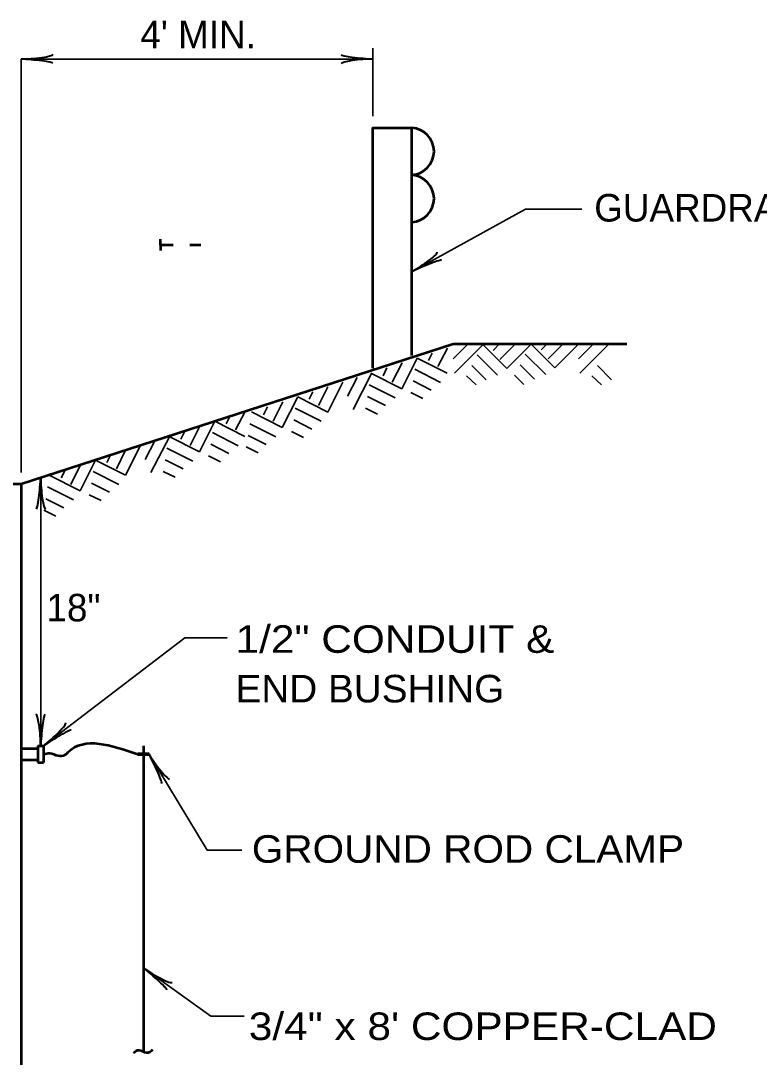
# Model space of a CAD drawing. Extents: x -7 to 673, y 0 to 440.
# Drawn here: x 96 to 163.1, y 166.2 to 260.3 of the extents above; entities that cross this region are included whole.
import ezdxf
from ezdxf.enums import TextEntityAlignment as Align

# ---------------------------------------------------------------- set-up
doc = ezdxf.new("R2010")
doc.units = 0
doc.linetypes.add('LONG_DASHED', pattern=[7.5, 6, -1.5])
doc.layers.add('1', color=7, linetype='Continuous', lineweight=35)

msp = doc.modelspace()

# ---------------------------------------------------------------- linework, layer by layer
at = {"layer": '1'}
for p, q in [((128.009, 251.582), (128.009, 257.773)), ((134.758, 230.538), (133.898, 228.858)), ((136.601, 230.893), (135.281, 229.573)), ((138.041, 230.893), (135.401, 228.253)), ((137.941, 230.893), (140.161, 228.693)), ((139.461, 230.893), (138.901, 230.313)), ((140.921, 230.893), (139.521, 229.513)), ((142.361, 230.893), (140.161, 228.693)), ((142.361, 230.893), (144.501, 228.753)), ((143.781, 230.893), (143.261, 230.373)), ((145.241, 230.893), (143.901, 229.573)), ((146.661, 230.893), (144.501, 228.753)), ((148.001, 230.893), (146.661, 229.573)), ((149.421, 230.893), (146.781, 228.253)), ((132.018, 229.638), (130.618, 226.858)), ((132.018, 229.638), (134.738, 228.258)), ((133.378, 230.078), (133.038, 229.418)), ((137.461, 229.933), (139.321, 228.073)), ((141.821, 229.993), (143.681, 228.133)), ((129.278, 228.738), (128.918, 228.018)), ((130.658, 229.198), (129.758, 227.438)), ((131.798, 228.618), (134.138, 227.418)), ((136.981, 228.973), (138.281, 227.673)), ((141.361, 229.033), (142.661, 227.733)), ((148.381, 228.973), (149.661, 227.673)), ((126.558, 227.858), (125.698, 226.178)), ((127.918, 228.298), (126.218, 224.978)), ((127.818, 228.278), (130.618, 226.858)), ((136.481, 228.033), (137.361, 227.193)), ((140.841, 228.093), (141.701, 227.233)), ((147.881, 228.033), (148.741, 227.193)), ((123.918, 227.018), (123.078, 225.338)), ((125.278, 227.458), (123.898, 224.738)), ((127.658, 227.198), (130.018, 226.018)), ((131.658, 227.558), (133.278, 226.718)), ((121.178, 226.118), (119.778, 223.338)), ((121.178, 226.118), (123.898, 224.738)), ((122.538, 226.558), (122.218, 225.898)), ((127.518, 226.138), (129.138, 225.318)), ((131.438, 226.498), (132.538, 225.958)), ((118.438, 225.218), (118.078, 224.498)), ((119.818, 225.678), (118.938, 223.918)), ((120.958, 225.098), (123.298, 223.898)), ((127.318, 225.098), (128.418, 224.558)), ((115.024, 224.335), (114.684, 223.675)), ((116.404, 224.795), (115.544, 223.115)), ((116.978, 224.758), (119.778, 223.338)), ((120.818, 224.038), (122.458, 223.198)), ((110.924, 222.995), (110.564, 222.275)), ((112.304, 223.455), (111.404, 221.695)), ((113.664, 223.895), (112.264, 221.115)), ((113.664, 223.895), (116.385, 222.515)), ((116.818, 223.678), (119.178, 222.498)), ((120.618, 222.978), (121.698, 222.438)), ((108.204, 222.115), (107.344, 220.435)), ((109.564, 222.555), (107.864, 219.235)), ((109.465, 222.535), (112.264, 221.115)), ((113.444, 222.875), (115.784, 221.675)), ((116.678, 222.618), (118.318, 221.798)), ((105.564, 221.275), (104.724, 219.595)), ((106.924, 221.715), (105.544, 218.995)), ((109.304, 221.455), (111.664, 220.275)), ((113.304, 221.815), (114.924, 220.975)), ((116.498, 221.578), (117.578, 221.038)), ((102.825, 220.375), (101.424, 217.595)), ((102.825, 220.375), (105.544, 218.995)), ((104.184, 220.815), (103.864, 220.155)), ((109.164, 220.395), (110.784, 219.575)), ((113.084, 220.755), (114.184, 220.215)), ((100.084, 219.475), (99.724, 218.755)), ((101.465, 219.935), (100.584, 218.175)), ((102.605, 219.355), (104.944, 218.155)), ((108.965, 219.355), (110.064, 218.815)), ((97.855, 194.435), (97.855, 218.808)), ((98.624, 219.015), (101.424, 217.595)), ((102.465, 218.295), (104.105, 217.455)), ((98.465, 217.935), (100.825, 216.755)), ((98.325, 216.875), (99.965, 216.055)), ((102.264, 217.235), (103.344, 216.695)), ((98.144, 215.835), (99.224, 215.295))]:
    msp.add_line(p, q, dxfattribs=at)
at = {"layer": '1', "lineweight": 53}
for p, q in [((131.529, 229.866), (131.529, 250.546)), ((108.724, 239.895), (108.724, 240.415)), ((109.864, 239.895), (108.724, 239.895)), ((108.724, 239.895), (108.724, 239.395)), ((112.385, 239.895), (111.385, 239.895)), ((96.084, 218.235), (135.281, 230.933)), ((135.281, 230.933), (151.041, 230.933)), ((70.885, 218.235), (96.084, 218.235)), ((96.084, 194.195), (97.605, 194.195)), ((97.605, 194.435), (97.605, 192.935)), ((97.605, 194.435), (98.105, 194.435)), ((98.105, 194.435), (98.105, 192.935)), ((107.184, 194.435), (107.184, 166.715)), ((96.084, 193.175), (97.605, 193.175)), ((97.605, 192.935), (98.105, 192.935))]:
    msp.add_line(p, q, dxfattribs=at)
at = {"layer": '1', "linetype": 'LONG_DASHED', "lineweight": 53}
for p, q in [((88.745, 194.195), (96.084, 194.195)), ((88.745, 193.175), (96.084, 193.175))]:
    msp.add_line(p, q, dxfattribs=at)
at = {"layer": '1', "lineweight": 70}
msp.add_line((106.664, 193.675), (107.684, 193.675), dxfattribs=at)
at = {"layer": '1'}
for points in [[(96.084, 219.235), (96.084, 256.773), (128.009, 256.773)], [(131.529, 237.471), (141.847, 243.148), (146.963, 243.148)], [(98.105, 194.435), (110.934, 204.232), (114.772, 204.232)], [(107.684, 193.675), (112.975, 184.974), (116.093, 184.974)], [(107.184, 174.288), (113.298, 169.92), (116.308, 169.92)]]:
    msp.add_lwpolyline(points, dxfattribs=at)
at = {"layer": '1', "lineweight": 53}
for points in [[(128.009, 228.726), (128.009, 250.546), (131.529, 250.546)], [(96.084, 218.235), (96.084, 135), (96.084, 116.415), (70.885, 116.415), (70.885, 130.907), (70.869, 130.914)]]:
    msp.add_lwpolyline(points, dxfattribs=at)
for centre in [(131.401, 248.395), (131.401, 244.111)]:
    msp.add_arc(centre, 2.146, 273.47141, 86.52859, dxfattribs=at)
at = {"layer": '1', "lineweight": 40}
for centre, major_axis, ratio, start_param, end_param in [((97.176, 257.049), (-1.786, -0.156), 0.122415, 0.896353, 3.141593), ((97.176, 257.049), (-1.786, -0.156), 0.122415, 0.896353, 3.141593), ((126.88, 256.992), (1.756, -0.176), 0.07063, 3.140715, 5.41811), ((97.205, 256.561), (-1.756, 0.176), 0.07063, 3.140715, 5.41811), ((97.205, 256.561), (-1.756, 0.176), 0.07063, 3.140715, 5.41811), ((126.909, 256.504), (1.786, 0.156), 0.122415, 0.896353, 3.141593), ((132.352, 238.24), (-1.489, -0.998), 0.122415, 0.896353, 3.141593), ((132.352, 238.24), (-1.489, -0.998), 0.122415, 0.896353, 3.141593), ((132.613, 237.826), (1.624, 0.693), 0.07063, 6.282307, 8.559703), ((132.613, 237.826), (1.624, 0.693), 0.07063, 6.282307, 8.559703), ((97.643, 217.688), (0.176, 1.756), 0.07063, 3.140715, 5.41811), ((97.643, 217.688), (0.176, 1.756), 0.07063, 3.140715, 5.41811), ((98.131, 217.717), (-0.156, 1.786), 0.122415, 0.896353, 3.141593), ((98.131, 217.717), (-0.156, 1.786), 0.122415, 0.896353, 3.141593), ((97.578, 195.526), (0.156, -1.786), 0.122415, 0.896353, 3.141593), ((98.066, 195.555), (-0.176, -1.756), 0.07063, 3.140715, 5.41811), ((98.804, 195.317), (-1.324, -1.208), 0.122415, 0.896353, 3.141593), ((99.123, 194.947), (1.503, 0.926), 0.07063, 6.282307, 8.559703), ((108.086, 192.607), (0.763, -1.592), 0.07063, 6.282307, 8.559703), ((108.488, 192.886), (-1.061, 1.445), 0.122415, 0.896353, 3.141593), ((107.973, 173.464), (1.327, -1.164), 0.07063, 6.282307, 8.559703), ((108.233, 173.878), (-1.544, 0.911), 0.122415, 0.896353, 3.141593)]:
    msp.add_ellipse(centre, major_axis=major_axis, ratio=ratio, start_param=start_param, end_param=end_param, dxfattribs=at)
at = {"layer": '1', "lineweight": 53}
for points in [[(98.105, 193.675), (98.684, 193.775), (99.424, 193.555), (100.105, 193.655), (100.325, 193.855), (106.664, 193.675)], [(106.264, 166.575), (106.784, 166.835), (107.444, 166.595), (107.644, 166.615), (108.025, 166.875)]]:
    msp.add_spline(points, degree=3, dxfattribs=at)

# ---------------------------------------------------------------- texts
at = {"layer": '1'}
for s, p in [("4' MIN.", (112.139, 257.752)), ('GUARDRAIL', (157.836, 242.026)), ('18"', (100.829, 205.733))]:
    msp.add_text(s, height=2.5, dxfattribs=at).set_placement(p, align=Align.CENTER)
for s, width, p in [('1/2" CONDUIT &', 1.15, (115.539, 202.884)), ('END BUSHING', 1.05, (115.539, 198.384)), ('3/4" x 8\' COPPER-CLAD', 1.15, (116.738, 167.742))]:
    msp.add_text(s, height=2.5, dxfattribs=dict(at, width=width)).set_placement(p)
at = {"layer": '1', "width": 1.1}
msp.add_text('GROUND ROD CLAMP', height=2.5, dxfattribs=at).set_placement((136.624, 183.831), align=Align.CENTER)

doc.saveas('drawing.dxf')
